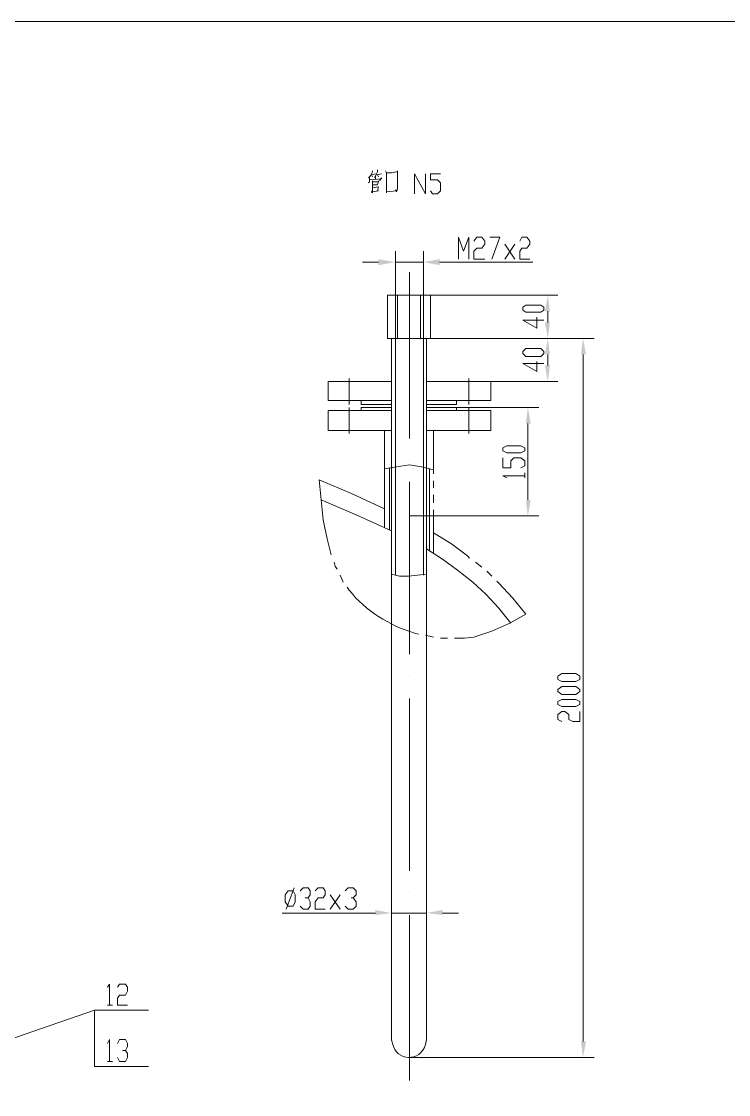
# Model space of a CAD drawing. Extents: x 14941 to 23337, y 2870 to 15192.
# Drawn here: x 19413 to 21374, y 12217 to 15192 of the extents above; entities that cross this region are included whole.
import ezdxf

# ---------------------------------------------------------------- set-up
doc = ezdxf.new("R2010")
doc.units = 0
doc.header["$LTSCALE"] = 8
doc.layers.add('1', color=1, linetype='Continuous')

msp = doc.modelspace()

# ---------------------------------------------------------------- hatches: boundary and pattern name
h = msp.add_hatch(color=0)
h.dxf.hatch_style = 2
h.paths.add_polyline_path([(20403, 14533), (20403, 14516.4), (20450.2, 14524.7)])
h = msp.add_hatch(color=0)
h.dxf.hatch_style = 2
h.paths.add_polyline_path([(20572.6, 14533), (20572.6, 14516.4), (20528.1, 14524.7)])
h = msp.add_hatch(color=0)
h.dxf.hatch_style = 2
h.paths.add_polyline_path([(20864.6, 14388.4), (20878.5, 14388.4), (20872.9, 14432.9)])
h = msp.add_hatch(color=0)
h.dxf.hatch_style = 2
h.paths.add_polyline_path([(20864.6, 14357.8), (20878.5, 14357.8), (20872.9, 14313.4)])
h = msp.add_hatch(color=0)
h.dxf.hatch_style = 2
h.paths.add_polyline_path([(20864.6, 14268.9), (20878.5, 14268.9), (20872.9, 14313.4)])
h = msp.add_hatch(color=0)
h.dxf.hatch_style = 2
h.paths.add_polyline_path([(20964.7, 14268.9), (20978.6, 14268.9), (20970.3, 14313.4)])
h = msp.add_hatch(color=0)
h.dxf.hatch_style = 2
h.paths.add_polyline_path([(20864.6, 14238.3), (20878.5, 14238.3), (20872.9, 14193.8)])
h = msp.add_hatch(color=0)
h.dxf.hatch_style = 2
h.paths.add_polyline_path([(20811.8, 14077), (20825.7, 14077), (20817.3, 14121.5)])
h = msp.add_hatch(color=0)
h.dxf.hatch_style = 2
h.paths.add_polyline_path([(20811.8, 13865.6), (20825.7, 13865.6), (20817.3, 13821.1)])
h = msp.add_hatch(color=0)
h.dxf.hatch_style = 2
h.paths.add_polyline_path([(20394.6, 12728.2), (20394.6, 12714.3), (20439.1, 12719.9)])
h = msp.add_hatch(color=0)
h.dxf.hatch_style = 2
h.paths.add_polyline_path([(20580.9, 12728.2), (20580.9, 12714.3), (20536.5, 12719.9)])
h = msp.add_hatch(color=0)
h.dxf.hatch_style = 2
h.paths.add_polyline_path([(20964.7, 12363.9), (20978.6, 12363.9), (20970.3, 12319.4)])

# ---------------------------------------------------------------- linework, layer by layer
at = {"layer": '1', "color": 0, "lineweight": 18}
for points in [[(14941.2, 2869.9), (14941.2, 15192.1), (23334.1, 15192.1)], [(20428, 14313.4), (20428, 14432.9), (20547.6, 14432.9)], [(20450.2, 14432.9), (20450.2, 14313.4)], [(20455.8, 14432.9), (20455.8, 14313.4)], [(20519.8, 14432.9), (20519.8, 14313.4)], [(20528.1, 14432.9), (20528.1, 14313.4)], [(20547.6, 14432.9), (20547.6, 14313.4)], [(20428, 14313.4), (20547.6, 14313.4)], [(20439.1, 14313.4), (20439.1, 13659.8)], [(20450.2, 14313.4), (20450.2, 13657.1)], [(20528.1, 14313.4), (20528.1, 13657.1)], [(20536.5, 14313.4), (20536.5, 13659.8)], [(20263.9, 14140.9), (20263.9, 14193.8), (20439.1, 14193.8)], [(20536.5, 14193.8), (20714.4, 14193.8)], [(20714.4, 14193.8), (20714.4, 14140.9)], [(20439.1, 14140.9), (20263.9, 14140.9)], [(20355.7, 14129.8), (20355.7, 14140.9)], [(20619.9, 14140.9), (20619.9, 14129.8), (20536.5, 14129.8)], [(20714.4, 14140.9), (20536.5, 14140.9)], [(20439.1, 14129.8), (20355.7, 14129.8)], [(20619.9, 14113.1), (20619.9, 14121.5)], [(20439.1, 12366.7), (20439.1, 13671)], [(20536.5, 12366.7), (20536.5, 13671)]]:
    msp.add_lwpolyline(points, dxfattribs=at)
at = {"layer": '1', "color": 0, "lineweight": 5}
for points in [[(20386.3, 14777.8), (20386.3, 14775), (20383.5, 14769.4), (20380.7, 14763.9), (20377.9, 14761.1), (20375.2, 14758.3)], [(20383.5, 14766.6), (20394.6, 14769.4)], [(20383.5, 14766.6), (20386.3, 14761.1), (20386.3, 14761.1)], [(20391.8, 14761.1), (20394.6, 14758.3), (20394.6, 14755.5)], [(20400.2, 14780.5), (20400.2, 14775), (20397.4, 14769.4), (20394.6, 14763.9), (20394.6, 14761.1)], [(20397.4, 14766.6), (20411.3, 14769.4)], [(20400.2, 14766.6), (20403, 14761.1), (20403, 14761.1)], [(20422.4, 14777.8), (20425.2, 14772.2), (20425.2, 14730.5), (20425.2, 14716.6), (20425.2, 14719.4), (20453, 14722.1), (20450.2, 14724.9), (20453, 14719.4), (20455.8, 14727.7), (20455.8, 14750), (20455.8, 14777.8), (20455.8, 14775), (20453, 14775), (20439.1, 14772.2), (20439.1, 14772.2), (20425.2, 14772.2)], [(20503.1, 14713.8), (20503.1, 14769.4), (20533.7, 14713.8), (20533.7, 14769.4)], [(20547.6, 14722.1), (20553.1, 14713.8), (20567, 14713.8), (20575.4, 14722.1), (20575.4, 14744.4), (20567, 14752.7), (20547.6, 14752.7), (20547.6, 14769.4), (20575.4, 14769.4)], [(20377.9, 14758.3), (20377.9, 14752.7), (20377.9, 14747.2), (20375.2, 14744.4)], [(20377.9, 14752.7), (20411.3, 14755.5), (20411.3, 14758.3), (20405.7, 14750)], [(20386.3, 14750), (20386.3, 14716.6), (20383.5, 14719.4), (20386.3, 14722.1)], [(20386.3, 14747.2), (20403, 14747.2), (20403, 14750), (20400.2, 14738.8), (20400.2, 14738.8), (20386.3, 14738.8)], [(20386.3, 14730.5), (20403, 14733.3), (20403, 14733.3), (20400.2, 14722.1), (20403, 14722.1), (20386.3, 14719.4)], [(20625.4, 14533), (20625.4, 14594.2), (20639.3, 14555.3), (20653.3, 14594.2), (20653.3, 14533)], [(20667.2, 14583.1), (20675.5, 14594.2), (20689.4, 14594.2), (20697.7, 14583.1), (20697.7, 14574.8), (20689.4, 14563.6), (20675.5, 14563.6), (20667.2, 14555.3), (20667.2, 14533), (20697.7, 14533)], [(20711.7, 14594.2), (20739.5, 14594.2), (20717.2, 14533)], [(20795.1, 14583.1), (20800.6, 14594.2), (20814.5, 14594.2), (20822.9, 14583.1), (20822.9, 14574.8), (20814.5, 14563.6), (20800.6, 14563.6), (20795.1, 14555.3), (20795.1, 14533), (20822.9, 14533)], [(20450.2, 14432.9), (20450.2, 14555.3)], [(20528.1, 14432.9), (20528.1, 14555.3)], [(20753.4, 14533), (20781.2, 14574.8)], [(20753.4, 14574.8), (20781.2, 14533)], [(20403, 14524.7), (20358.5, 14524.7)], [(20450.2, 14524.7), (20528.1, 14524.7)], [(20572.6, 14524.7), (20831.2, 14524.7)], [(20489.2, 14496.9), (20489.2, 14035.3)], [(20547.6, 14432.9), (20900.8, 14432.9)], [(20861.8, 14391.2), (20853.5, 14385.7), (20811.8, 14385.7), (20803.4, 14391.2), (20803.4, 14399.6), (20811.8, 14405.1), (20853.5, 14405.1), (20861.8, 14399.6), (20861.8, 14391.2)], [(20872.9, 14357.8), (20872.9, 14388.4)], [(20842.4, 14371.7), (20842.4, 14341.2), (20803.4, 14363.4), (20861.8, 14363.4)], [(20547.6, 14313.4), (21000.9, 14313.4)], [(20547.6, 14313.4), (20900.8, 14313.4)], [(20547.6, 14313.4), (20900.8, 14313.4)], [(20861.8, 14271.6), (20853.5, 14263.3), (20811.8, 14263.3), (20803.4, 14271.6), (20803.4, 14277.2), (20811.8, 14285.5), (20853.5, 14285.5), (20861.8, 14277.2), (20861.8, 14271.6)], [(20872.9, 14238.3), (20872.9, 14268.9)], [(20970.3, 12363.9), (20970.3, 14268.9)], [(20842.4, 14249.4), (20842.4, 14221.6), (20803.4, 14243.8), (20861.8, 14243.8)], [(20322.3, 14129.8), (20322.3, 14202.1)], [(20653.3, 14129.8), (20653.3, 14202.1)], [(20714.4, 14193.8), (20900.8, 14193.8)], [(20439.1, 14113.1), (20263.9, 14113.1)], [(20439.1, 14057.5), (20263.9, 14057.5), (20263.9, 14113.1)], [(20322.3, 14121.5), (20322.3, 14049.2)], [(20439.1, 14121.5), (20355.7, 14121.5)], [(20355.7, 14121.5), (20355.7, 14113.1)], [(20619.9, 14121.5), (20536.5, 14121.5)], [(20714.4, 14113.1), (20536.5, 14113.1)], [(20619.9, 14121.5), (20847.9, 14121.5)], [(20653.3, 14121.5), (20653.3, 14049.2)], [(20714.4, 14057.5), (20714.4, 14113.1)], [(20817.3, 14077), (20817.3, 13865.6)], [(20419.7, 13787.8), (20419.7, 14057.5)], [(20536.5, 14057.5), (20714.4, 14057.5)], [(20555.9, 13937.9), (20555.9, 14057.5)], [(20809, 14001.9), (20797.9, 13996.3), (20758.9, 13996.3), (20747.8, 14001.9), (20747.8, 14010.2), (20758.9, 14015.8), (20797.9, 14015.8), (20809, 14010.2), (20809, 14001.9)], [(20555.9, 13949), (20522.5, 13957.4), (20505.9, 13960.2), (20489.2, 13963), (20453, 13957.4), (20419.7, 13951.8)], [(20489.2, 13976.9), (20489.2, 13976.9)], [(20797.9, 13954.6), (20809, 13960.2), (20809, 13974.1), (20797.9, 13982.4), (20778.4, 13982.4), (20770, 13974.1), (20770, 13954.6), (20747.8, 13954.6), (20747.8, 13982.4)], [(20433.6, 13782.2), (20433.6, 13954.6)], [(20544.8, 13723.8), (20544.8, 13951.8)], [(20758.9, 13926.8), (20747.8, 13932.4), (20809, 13932.4)], [(20809, 13926.8), (20809, 13940.7)], [(20419.7, 13840.6), (20330.7, 13882.3), (20238.9, 13921.2)], [(20238.9, 13921.2), (20250, 13810), (20261.1, 13757.2), (20272.3, 13712.7)], [(20489.2, 13915.7), (20489.2, 13437.4)], [(20555.9, 13899), (20555.9, 13918.5)], [(20555.9, 13857.3), (20555.9, 13879.5)], [(20439.1, 13779.4), (20341.8, 13823.9), (20244.5, 13865.6)], [(20555.9, 13718.2), (20555.9, 13837.8)], [(20489.2, 13821.1), (20847.9, 13821.1)], [(20656, 13704.3), (20650.5, 13709.9), (20606, 13743.3), (20555.9, 13773.9)], [(20770, 13523.6), (20736.7, 13565.3), (20700.5, 13604.2), (20664.4, 13637.6), (20622.7, 13671), (20580.9, 13701.5), (20536.5, 13729.4)], [(20280.6, 13693.2), (20283.4, 13682.1), (20289, 13673.7)], [(20689.4, 13679.3), (20672.7, 13693.2)], [(20439.1, 13659.8), (20450.2, 13657.1), (20461.4, 13654.3), (20486.4, 13654.3), (20536.5, 13659.8)], [(20717.2, 13654.3), (20703.3, 13668.2)], [(20297.3, 13657.1), (20305.6, 13637.6)], [(20811.8, 13548.6), (20775.6, 13593.1), (20736.7, 13634.8), (20731.1, 13640.4)], [(20614.3, 13481.9), (20642.1, 13481.9), (20667.2, 13484.6), (20692.2, 13493), (20717.2, 13501.3), (20767.3, 13523.6), (20811.8, 13548.6)], [(20533.7, 13490.2), (20555.9, 13484.6)], [(20575.4, 13481.9), (20586.5, 13481.9), (20594.9, 13481.9)], [(20489.2, 13376.2), (20489.2, 13376.2)], [(20961.9, 13367.8), (20950.8, 13362.3), (20911.9, 13362.3), (20900.8, 13367.8), (20900.8, 13376.2), (20911.9, 13384.5), (20950.8, 13384.5), (20961.9, 13376.2), (20961.9, 13367.8)], [(20961.9, 13334.5), (20950.8, 13326.1), (20911.9, 13326.1), (20900.8, 13334.5), (20900.8, 13340), (20911.9, 13348.4), (20950.8, 13348.4), (20961.9, 13340), (20961.9, 13334.5)], [(20489.2, 13315), (20489.2, 12836.7)], [(20961.9, 13298.3), (20950.8, 13292.8), (20911.9, 13292.8), (20900.8, 13298.3), (20900.8, 13306.7), (20911.9, 13312.2), (20950.8, 13312.2), (20961.9, 13306.7), (20961.9, 13298.3)], [(20911.9, 13251), (20900.8, 13256.6), (20900.8, 13270.5), (20911.9, 13278.8), (20920.2, 13278.8), (20931.3, 13270.5), (20931.3, 13256.6), (20942.5, 13251), (20961.9, 13251), (20961.9, 13278.8)], [(20439.1, 12803.3), (20439.1, 12692.1)], [(20152.7, 12739.3), (20144.3, 12750.5), (20144.3, 12769.9), (20152.7, 12781.1), (20166.6, 12781.1), (20172.2, 12769.9), (20172.2, 12750.5), (20166.6, 12739.3), (20152.7, 12739.3)], [(20147.1, 12731), (20169.4, 12789.4)], [(20186.1, 12781.1), (20194.4, 12789.4), (20208.3, 12789.4), (20213.9, 12781.1), (20213.9, 12769.9), (20208.3, 12761.6), (20200, 12761.6)], [(20227.8, 12781.1), (20236.1, 12789.4), (20250, 12789.4), (20255.6, 12781.1), (20255.6, 12769.9), (20250, 12761.6), (20236.1, 12761.6), (20227.8, 12750.5), (20227.8, 12731), (20255.6, 12731)], [(20269.5, 12731), (20297.3, 12769.9)], [(20269.5, 12769.9), (20297.3, 12731)], [(20311.2, 12781.1), (20319.5, 12789.4), (20333.4, 12789.4), (20341.8, 12781.1), (20341.8, 12769.9), (20333.4, 12761.6), (20327.9, 12761.6)], [(20489.2, 12775.5), (20489.2, 12775.5)], [(20536.5, 12778.3), (20536.5, 12692.1)], [(20208.3, 12761.6), (20213.9, 12750.5), (20213.9, 12739.3), (20208.3, 12731), (20194.4, 12731), (20186.1, 12739.3)], [(20333.4, 12761.6), (20341.8, 12750.5), (20341.8, 12739.3), (20333.4, 12731), (20319.5, 12731), (20311.2, 12739.3)], [(20394.6, 12719.9), (20136, 12719.9)], [(20536.5, 12719.9), (20439.1, 12719.9)], [(20489.2, 12714.3), (20489.2, 12255.5)], [(20580.9, 12719.9), (20625.4, 12719.9)], [(19652.1, 12514.1), (19657.7, 12522.4), (19657.7, 12464)], [(19679.9, 12514.1), (19685.5, 12522.4), (19702.2, 12522.4), (19707.7, 12514.1), (19707.7, 12503), (19702.2, 12491.8), (19685.5, 12491.8), (19679.9, 12483.5), (19679.9, 12464), (19707.7, 12464)], [(18567.6, 12088.6), (19616, 12450.1), (19766.1, 12450.1)], [(19616, 12450.1), (19616, 12294.4), (19766.1, 12294.4)], [(19652.1, 12464), (19666, 12464)], [(19652.1, 12358.4), (19657.7, 12369.5), (19657.7, 12308.3)], [(19679.9, 12358.4), (19685.5, 12369.5), (19702.2, 12369.5), (19707.7, 12358.4), (19707.7, 12350), (19702.2, 12338.9), (19693.8, 12338.9)], [(19702.2, 12338.9), (19707.7, 12330.6), (19707.7, 12319.4), (19702.2, 12308.3), (19685.5, 12308.3), (19679.9, 12319.4)], [(20486.4, 12319.4), (21000.9, 12319.4)], [(19652.1, 12308.3), (19666, 12308.3)]]:
    msp.add_lwpolyline(points, dxfattribs=at)
msp.add_open_spline([(20316.8, 13623.7), (20316.8, 13623.7), (20322.3, 13615.3), (20322.3, 13615.3), (20366.8, 13556.9), (20433.6, 13518), (20503.1, 13495.8), (20503.1, 13495.8), (20514.2, 13493), (20514.2, 13493)], degree=3, knots=[0, 0, 0, 0, 1, 1, 1, 2, 2, 2, 3, 3, 3, 3], dxfattribs=at)
at = {"layer": '1', "color": 0, "lineweight": 18}
msp.add_open_spline([(20439.1, 12369.5), (20439.1, 12369.5), (20441.9, 12358.4), (20441.9, 12358.4), (20453, 12308.3), (20519.8, 12305.5), (20533.7, 12355.6), (20533.7, 12355.6), (20536.5, 12369.5), (20536.5, 12369.5)], degree=3, knots=[0, 0, 0, 0, 1, 1, 1, 2, 2, 2, 3, 3, 3, 3], dxfattribs=at)

doc.saveas('drawing.dxf')
